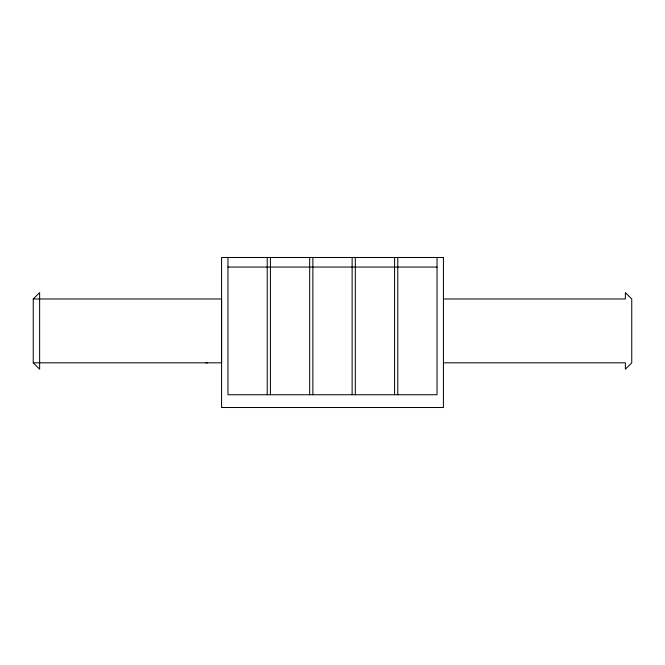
<?xml version="1.0" encoding="UTF-8"?>
<svg xmlns="http://www.w3.org/2000/svg" width="665" height="665" viewBox="0 0 665 665"><rect width="100%" height="100%" fill="white"/><g stroke="black" fill="none" stroke-linecap="round" stroke-linejoin="round"><path stroke-width="1" d="M33.25 362.824L33.25 298.984L39.634 292.6L39.634 369.208L33.25 362.824L221.578 362.824L221.578 298.984L33.25 298.984M227.962 267.064L437.038 267.064M443.422 298.984L625.366 298.984L625.366 292.6L631.75 298.984L631.75 362.824L625.366 369.208L625.366 362.824L443.422 362.824M205.934 362.824L207.53 362.824M437.038 257.488L437.038 394.744L227.962 394.744L227.962 257.488M397.778 257.488L397.778 394.744M394.586 257.488L394.586 394.744M355.326 257.488L355.326 394.744M352.134 257.488L352.134 394.744M312.866 257.488L312.866 394.744M309.674 257.488L309.674 394.744M270.414 257.488L270.414 394.744M267.222 257.488L267.222 394.744M443.422 257.488L221.578 257.488L221.578 407.512L443.422 407.512L443.422 257.488"/></g></svg>
